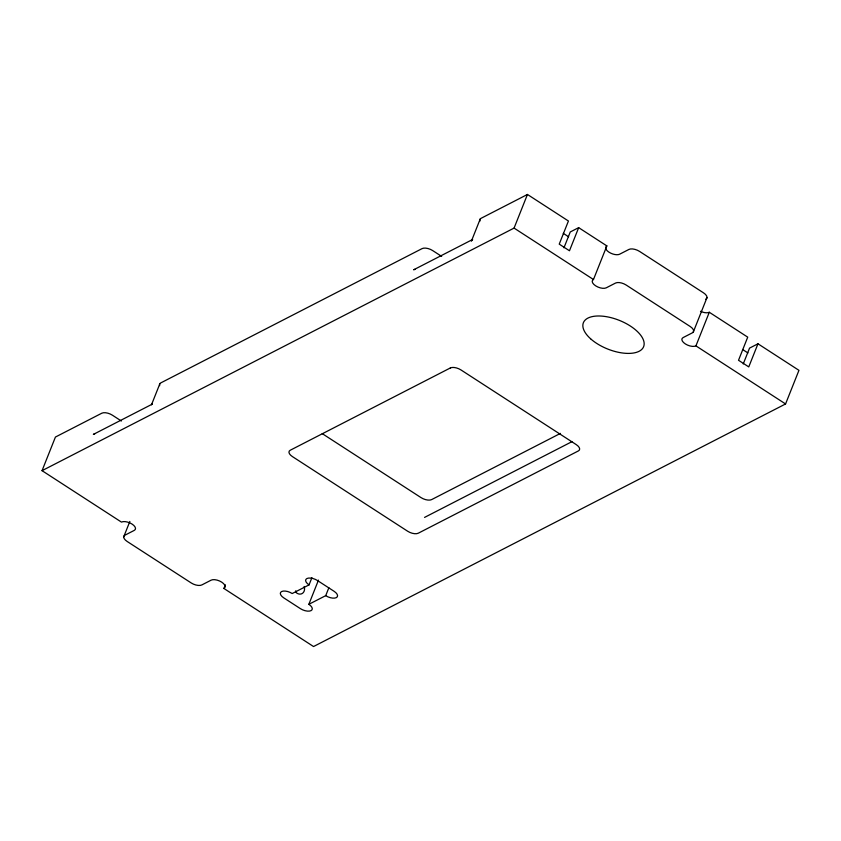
<?xml version="1.0" encoding="UTF-8"?>
<svg xmlns="http://www.w3.org/2000/svg" width="841" height="841" viewBox="0 0 841 841"><rect width="100%" height="100%" fill="white"/><g stroke="black" fill="none" stroke-linecap="round" stroke-linejoin="round"><path stroke-width="1.26" d="M743.244 363.943L749.541 348.121L757.972 343.79L798.95 370.334L785.568 403.953L313.546 646.54L223.906 588.469A8.105 3.869 21.7 0 0 221.719 582.151A8.105 3.869 21.7 0 0 211.102 580.174L201.829 584.937A8.105 3.869 21.7 0 1 191.212 582.95L127.17 541.478A8.105 3.869 21.7 0 1 124.983 535.16L134.255 530.398A8.105 3.869 21.7 0 0 132.069 524.08A8.105 3.869 21.7 0 0 121.451 522.103L42.05 470.666L55.432 437.047L101.793 413.215A8.105 3.869 21.7 0 1 112.41 415.202L121.367 421.005M159.916 383.601L151.496 404.773A8.105 3.869 21.7 0 1 152.368 404.079L93.362 434.398A8.105 3.869 21.7 0 1 94.665 433.977M123.732 536.8L129.85 521.452M223.906 588.469L225.335 584.863M318.476 580.111L308.847 604.322A8.105 3.869 21.7 0 1 311.033 610.64A8.105 3.869 21.7 0 1 300.416 608.653L283.764 597.867A8.105 3.869 21.7 0 1 281.577 591.559A8.105 3.869 21.7 0 1 292.195 593.536L309.057 584.873L311.927 577.672M308.847 604.322L325.709 595.659L328.852 587.743M480.222 218.986L471.412 241.104A8.105 3.869 21.7 0 1 472.663 239.464L413.656 269.793A8.105 3.869 21.7 0 1 414.97 269.372M42.05 470.666L514.072 228.09L527.454 194.46L568.432 221.015L559.233 244.132L569.473 250.765L578.671 227.648L606.855 245.898L593.473 279.517A8.105 3.869 21.7 0 0 595.659 285.835A8.105 3.869 21.7 0 0 606.277 287.811L615.549 283.049A8.105 3.869 21.7 0 1 626.167 285.036L690.198 326.508A8.105 3.869 21.7 0 1 692.385 332.826L683.113 337.588A8.105 3.869 21.7 0 0 685.31 343.906A8.105 3.869 21.7 0 0 695.928 345.882L785.568 403.953M563.954 247.801L570.251 231.979L578.671 227.648M693.257 332.121L707.018 297.567M695.928 345.882L709.299 312.263L747.723 337.146L738.524 360.274L748.763 366.907L757.972 343.79M527.454 194.46L481.094 218.292A8.105 3.869 21.7 0 0 479.99 221.036M560.453 433.388L431.643 499.596A8.105 3.869 21.7 0 1 421.026 497.609L322.229 433.62M424.547 517.415L571.933 441.672M563.27 233.335L568.6 236.794M742.561 349.478L747.901 352.936M514.072 228.09L593.473 279.517M441.672 256.4L432.705 250.597A8.105 3.869 21.7 0 0 422.087 248.61L160.789 382.897A8.105 3.869 21.7 0 0 159.685 385.641M295.706 590.813A6.486 5.256 62.8 0 1 296.085 592.432M605.604 247.538A8.105 3.869 21.7 0 0 610.839 253.215A8.105 3.869 21.7 0 0 619.659 254.192L628.931 249.43A8.105 3.869 21.7 0 1 639.549 251.406L703.581 292.889A8.105 3.869 21.7 0 1 705.767 299.207M605.983 246.602A8.105 3.869 21.7 0 1 606.855 245.898M709.299 312.263A8.105 3.869 21.7 0 1 700.49 311.286M304.137 586.482A6.486 5.256 62.8 0 1 302.403 593.399A6.486 5.256 62.8 0 1 295.664 592.138M309.057 584.873A8.105 3.869 21.7 0 1 306.87 578.555A8.105 3.869 21.7 0 1 317.488 580.542L334.129 591.328A8.105 3.869 21.7 0 1 336.326 597.636A8.105 3.869 21.7 0 1 325.709 595.659M450.345 367.959L290.198 450.261A8.105 3.869 21.7 0 0 292.384 456.568L407.643 531.228A8.105 3.869 21.7 0 0 418.261 533.215L578.408 450.913A8.105 3.869 21.7 0 0 576.222 444.595L460.963 369.935A8.105 3.869 21.7 0 0 450.345 367.959M590.582 338.765A32.421 15.474 21.7 0 0 642.598 348.479A32.421 15.474 21.7 0 0 607.297 316.836A32.421 15.474 21.7 0 0 590.582 338.765"/></g></svg>
